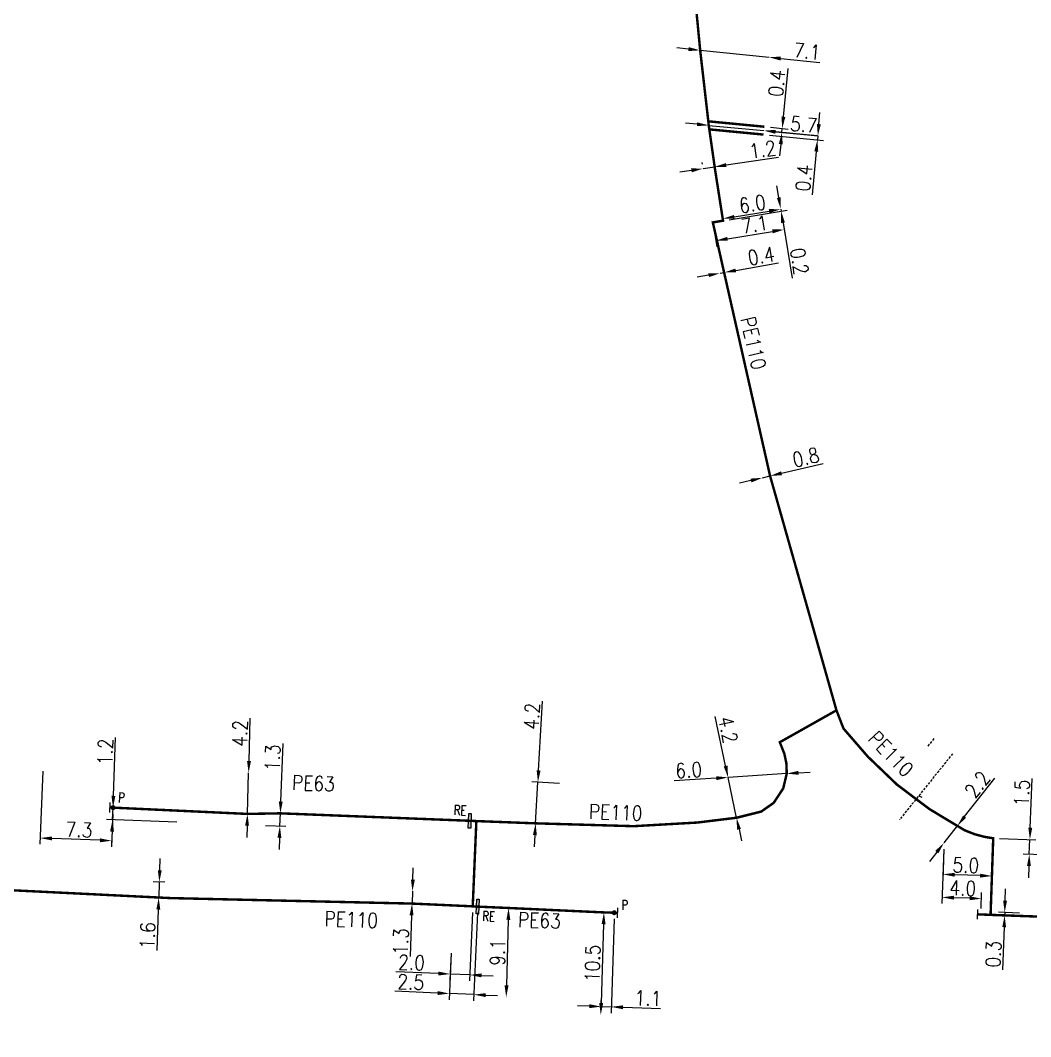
# Model space of a CAD drawing. Header units: millimetres. Extents: x 150994 to 151987, y 125997 to 127005.
# Drawn here: x 151294.7 to 151397.7, y 126264.3 to 126367.9 of the extents above; entities that cross this region are included whole.
import ezdxf
from ezdxf.enums import TextEntityAlignment as Align

# ---------------------------------------------------------------- set-up
doc = ezdxf.new("R2010")
doc.units = ezdxf.units.MM
doc.header["$PDMODE"] = 34
for name, pattern in [('DASHED', [0.75, 0.5, -0.25]), ('L_100_PE', [14, 10, -1.5, 1, -1.5]), ('L_RAC_PE', [3.5, 2, -1.5])]:
    doc.linetypes.add(name, pattern=pattern)
doc.layers.get('0').update_dxf_attribs({"linetype": 'CONTINUOUS'})
doc.layers.get('Defpoints').update_dxf_attribs({"linetype": 'CONTINUOUS'})
for name, color, linetype in [('L_140', 3, 'CONTINUOUS'), ('L_300', 7, 'CONTINUOUS'), ('L_340', 7, 'CONTINUOUS')]:
    doc.layers.add(name, color=color, linetype=linetype)
doc.layers.add('L_170', color=7, linetype='CONTINUOUS', plot=False)
doc.styles.add('G_ROMANS', font='ROMANS.SHX', dxfattribs={"width": 0.75})
doc.styles.get("Standard").update_dxf_attribs({"font": 'romans.shx', "width": 0.85})
doc.dimstyles.get("Standard").update_dxf_attribs({"dimtxt": 1.5, "dimasz": 1.2, "dimexe": 0.625, "dimexo": 0.625, "dimgap": 0.25, "dimtad": 1, "dimdec": 1, "dimzin": 0, "dimdsep": 46, "dimtxsty": 'Standard', "dimcen": -0.5, "dimadec": 0, "dimazin": 0, "dimtfac": 1, "dimtdec": 1, "dimtmove": 0, "dimatfit": 3, "dimfxl": 0, "dimtolj": 1, "dimtzin": 0, "dimarcsym": 0})

# ---------------------------------------------------------------- blocks, each defined once
blk = doc.blocks.new('*D206')
at = {"layer": 'Defpoints', "color": 0, "linetype": 'Continuous', "transparency": 16777216}
for p in [(151364, 126364.89), (151371.02, 126364.18), (151371.02, 126364.18)]:
    blk.add_point(p, dxfattribs=at)
at = {"layer": 'L_140', "color": 0, "linetype": 'Continuous', "lineweight": -2, "transparency": 16777216}
for p, q in [((151362.81, 126365.01), (151361.62, 126365.13)), ((151364, 126364.89), (151371.02, 126364.18)), ((151372.21, 126364.05), (151376.2, 126363.65))]:
    blk.add_line(p, q, dxfattribs=at)
at = {"layer": 'L_140', "color": 0, "linetype": 'Continuous', "transparency": 16777216}
for points in [[(151362.83, 126365.21), (151362.79, 126364.81), (151364, 126364.89)], [(151372.23, 126364.25), (151372.19, 126363.85), (151371.02, 126364.18)]]:
    blk.add_solid(points, dxfattribs=at)
at = {"layer": 'L_140', "color": 0, "linetype": 'Continuous', "transparency": 16777216, "insert": (151374.9, 126364.79), "char_height": 1.5, "attachment_point": 5, "rotation": 354.2002}
blk.add_mtext('\\A1;7.1', dxfattribs=at)
blk = doc.blocks.new('*D207')
at = {"layer": 'Defpoints', "color": 0, "linetype": 'Continuous', "transparency": 16777216}
for p in [(151364.87, 126357.24), (151370.5, 126356.7), (151370.5, 126356.7)]:
    blk.add_point(p, dxfattribs=at)
at = {"layer": 'L_140', "color": 0, "linetype": 'Continuous', "lineweight": -2, "transparency": 16777216}
for p, q in [((151363.68, 126357.35), (151362.49, 126357.47)), ((151364.87, 126357.24), (151370.5, 126356.7)), ((151371.69, 126356.58), (151376.04, 126356.17))]:
    blk.add_line(p, q, dxfattribs=at)
at = {"layer": 'L_140', "color": 0, "linetype": 'Continuous', "transparency": 16777216}
for points in [[(151363.7, 126357.55), (151363.66, 126357.16), (151364.87, 126357.24)], [(151371.71, 126356.78), (151371.67, 126356.38), (151370.5, 126356.7)]]:
    blk.add_solid(points, dxfattribs=at)
at = {"layer": 'L_140', "color": 0, "linetype": 'Continuous', "transparency": 16777216, "insert": (151374.56, 126357.31), "char_height": 1.5, "attachment_point": 5, "rotation": 354.5088}
blk.add_mtext('\\A1;5.7', dxfattribs=at)
blk = doc.blocks.new('*D208')
at = {"layer": 'Defpoints', "color": 0, "linetype": 'Continuous', "transparency": 16777216}
for p in [(151370.54, 126357.1), (151372.33, 126356.52), (151376.52, 126356.12)]:
    blk.add_point(p, dxfattribs=at)
at = {"layer": 'L_170', "color": 0, "linetype": 'Continuous', "lineweight": -2, "transparency": 16777216}
for p, q in [((151372.49, 126358.11), (151372.96, 126363.04)), ((151371.16, 126357.04), (151372.99, 126356.86)), ((151372.33, 126356.52), (151372.37, 126356.92)), ((151375.9, 126356.18), (151371.71, 126356.58)), ((151372.22, 126355.33), (151372.1, 126354.13))]:
    blk.add_line(p, q, dxfattribs=at)
at = {"layer": 'L_170', "color": 0, "linetype": 'Continuous', "transparency": 16777216}
for points in [[(151372.29, 126358.13), (151372.69, 126358.1), (151372.37, 126356.92)], [(151372.02, 126355.35), (151372.42, 126355.31), (151372.33, 126356.52)]]:
    blk.add_solid(points, dxfattribs=at)
at = {"layer": 'L_170', "color": 0, "linetype": 'Continuous', "transparency": 16777216, "insert": (151371.81, 126361.53), "char_height": 1.5, "attachment_point": 5, "rotation": 84.5088}
blk.add_mtext('\\A1;0.4', dxfattribs=at)
blk = doc.blocks.new('*D209')
at = {"layer": 'Defpoints', "color": 0, "linetype": 'Continuous', "transparency": 16777216}
for p in [(151370.46, 126356.3), (151376, 126356.17), (151376.52, 126356.12)]:
    blk.add_point(p, dxfattribs=at)
at = {"layer": 'L_170', "color": 0, "linetype": 'Continuous', "lineweight": -2, "transparency": 16777216}
for p, q in [((151376.11, 126357.36), (151376.22, 126358.56)), ((151371.08, 126356.24), (151376.58, 126355.71)), ((151375.9, 126356.18), (151375.37, 126356.23)), ((151376, 126356.17), (151375.96, 126355.77)), ((151375.84, 126354.58), (151375.42, 126350.17))]:
    blk.add_line(p, q, dxfattribs=at)
at = {"layer": 'L_170', "color": 0, "linetype": 'Continuous', "transparency": 16777216}
for points in [[(151375.91, 126357.38), (151376.31, 126357.35), (151376, 126356.17)], [(151375.64, 126354.6), (151376.04, 126354.56), (151375.96, 126355.77)]]:
    blk.add_solid(points, dxfattribs=at)
at = {"layer": 'L_170', "color": 0, "linetype": 'Continuous', "transparency": 16777216, "insert": (151374.58, 126351.87), "char_height": 1.5, "attachment_point": 5, "rotation": 84.5088}
blk.add_mtext('\\A1;0.4', dxfattribs=at)
blk = doc.blocks.new('*D210')
at = {"layer": 'Defpoints', "color": 0, "linetype": 'Continuous', "transparency": 16777216}
for p in [(151364.29, 126352.83), (151364.32, 126352.66), (151365.5, 126352.84)]:
    blk.add_point(p, dxfattribs=at)
at = {"layer": 'L_140', "color": 0, "linetype": 'Continuous', "lineweight": -2, "transparency": 16777216}
for p, q in [((151365.41, 126353.46), (151365.38, 126353.63)), ((151366.66, 126353.2), (151372, 126354.01)), ((151363.11, 126352.65), (151361.92, 126352.47)), ((151364.22, 126353.28), (151364.2, 126353.45)), ((151364.29, 126352.83), (151365.48, 126353.01))]:
    blk.add_line(p, q, dxfattribs=at)
at = {"layer": 'L_140', "color": 0, "linetype": 'Continuous', "transparency": 16777216}
for points in [[(151363.07, 126352.85), (151363.14, 126352.45), (151364.29, 126352.83)], [(151366.63, 126353.39), (151366.69, 126353), (151365.48, 126353.01)]]:
    blk.add_solid(points, dxfattribs=at)
at = {"layer": 'L_140', "color": 0, "linetype": 'Continuous', "transparency": 16777216, "insert": (151370.37, 126354.77), "char_height": 1.5, "attachment_point": 5, "rotation": 8.6988}
blk.add_mtext('\\A1;1.2', dxfattribs=at)
blk = doc.blocks.new('*D211')
at = {"layer": 'Defpoints', "color": 0, "linetype": 'Continuous', "transparency": 16777216}
for p in [(151372.22, 126348.69), (151372.22, 126348.69), (151366.3, 126347.72)]:
    blk.add_point(p, dxfattribs=at)
at = {"layer": 'L_140', "color": 0, "linetype": 'Continuous', "lineweight": -2, "transparency": 16777216}
blk.add_line((151367.48, 126347.91), (151371.03, 126348.5), dxfattribs=at)
at = {"layer": 'L_140', "color": 0, "linetype": 'Continuous', "transparency": 16777216}
for points in [[(151371, 126348.7), (151371.07, 126348.3), (151372.22, 126348.69)], [(151367.45, 126348.11), (151367.51, 126347.72), (151366.3, 126347.72)]]:
    blk.add_solid(points, dxfattribs=at)
at = {"layer": 'L_140', "color": 0, "linetype": 'Continuous', "transparency": 16777216, "insert": (151369.32, 126349.23), "char_height": 1.5, "attachment_point": 5, "rotation": 9.3368}
blk.add_mtext('\\A1;6.0', dxfattribs=at)
blk = doc.blocks.new('*D212')
at = {"layer": 'Defpoints', "color": 0, "linetype": 'Continuous', "transparency": 16777216}
for p in [(151372.22, 126348.69), (151365.29, 126347.35), (151372.56, 126346.62)]:
    blk.add_point(p, dxfattribs=at)
at = {"layer": 'L_140', "color": 0, "linetype": 'Continuous', "lineweight": -2, "transparency": 16777216}
for p, q in [((151372.32, 126348.08), (151372.66, 126346.01)), ((151365.4, 126346.74), (151365.7, 126344.86)), ((151366.79, 126345.67), (151371.37, 126346.43))]:
    blk.add_line(p, q, dxfattribs=at)
at = {"layer": 'L_140', "color": 0, "linetype": 'Continuous', "transparency": 16777216}
for points in [[(151371.34, 126346.63), (151371.41, 126346.23), (151372.56, 126346.62)], [(151366.75, 126345.87), (151366.82, 126345.48), (151365.6, 126345.48)]]:
    blk.add_solid(points, dxfattribs=at)
at = {"layer": 'L_140', "color": 0, "linetype": 'Continuous', "transparency": 16777216, "insert": (151369.54, 126347.14), "char_height": 1.5, "attachment_point": 5, "rotation": 9.3368}
blk.add_mtext('\\A1;7.1', dxfattribs=at)
blk = doc.blocks.new('*D213')
at = {"layer": 'Defpoints', "color": 0, "linetype": 'Continuous', "transparency": 16777216}
for p in [(151372.22, 126348.69), (151372.22, 126348.69), (151366.33, 126347.52)]:
    blk.add_point(p, dxfattribs=at)
at = {"layer": 'L_140', "color": 0, "linetype": 'Continuous', "lineweight": -2, "transparency": 16777216}
for p, q in [((151372.02, 126349.88), (151371.83, 126351.06)), ((151366.95, 126347.62), (151372.87, 126348.6)), ((151372.22, 126348.69), (151372.25, 126348.5)), ((151372.45, 126347.31), (151373.38, 126341.66))]:
    blk.add_line(p, q, dxfattribs=at)
at = {"layer": 'L_140', "color": 0, "linetype": 'Continuous', "transparency": 16777216}
for points in [[(151372.22, 126349.91), (151371.83, 126349.84), (151372.22, 126348.69)], [(151372.64, 126347.34), (151372.25, 126347.28), (151372.25, 126348.5)]]:
    blk.add_solid(points, dxfattribs=at)
at = {"layer": 'L_140', "color": 0, "linetype": 'Continuous', "transparency": 16777216, "insert": (151374.11, 126343.38), "char_height": 1.5, "attachment_point": 5, "rotation": 279.3368}
blk.add_mtext('\\A1;0.2', dxfattribs=at)
blk = doc.blocks.new('*D214')
at = {"layer": 'Defpoints', "color": 0, "linetype": 'Continuous', "transparency": 16777216}
for p in [(151366.05, 126342.17), (151366.05, 126342.17), (151366.44, 126342.24)]:
    blk.add_point(p, dxfattribs=at)
at = {"layer": 'L_140', "color": 0, "linetype": 'Continuous', "lineweight": -2, "transparency": 16777216}
for p, q in [((151367.62, 126342.45), (151371.99, 126343.21)), ((151366.05, 126342.17), (151366.44, 126342.24)), ((151364.86, 126341.96), (151363.68, 126341.76))]:
    blk.add_line(p, q, dxfattribs=at)
at = {"layer": 'L_140', "color": 0, "linetype": 'Continuous', "transparency": 16777216}
for points in [[(151364.83, 126342.16), (151364.9, 126341.77), (151366.05, 126342.17)], [(151367.59, 126342.64), (151367.66, 126342.25), (151366.44, 126342.24)]]:
    blk.add_solid(points, dxfattribs=at)
at = {"layer": 'L_140', "color": 0, "linetype": 'Continuous', "transparency": 16777216, "insert": (151370.22, 126343.92), "char_height": 1.5, "attachment_point": 5, "rotation": 9.9413}
blk.add_mtext('\\A1;0.4', dxfattribs=at)
blk = doc.blocks.new('*D215')
at = {"layer": 'Defpoints', "color": 0, "linetype": 'Continuous', "transparency": 16777216}
for p in [(151371.13, 126321.5), (151370.35, 126321.31), (151370.35, 126321.31)]:
    blk.add_point(p, dxfattribs=at)
at = {"layer": 'L_140', "color": 0, "linetype": 'Continuous', "lineweight": -2, "transparency": 16777216}
for p, q in [((151372.3, 126321.77), (151376.55, 126322.78)), ((151370.35, 126321.31), (151371.13, 126321.5)), ((151369.18, 126321.04), (151368.02, 126320.76))]:
    blk.add_line(p, q, dxfattribs=at)
at = {"layer": 'L_140', "color": 0, "linetype": 'Continuous', "transparency": 16777216}
for points in [[(151372.25, 126321.97), (151372.34, 126321.58), (151371.13, 126321.5)], [(151369.14, 126321.23), (151369.23, 126320.84), (151370.35, 126321.31)]]:
    blk.add_solid(points, dxfattribs=at)
at = {"layer": 'L_140', "color": 0, "linetype": 'Continuous', "transparency": 16777216, "insert": (151374.78, 126323.39), "char_height": 1.5, "attachment_point": 5, "rotation": 13.3307}
blk.add_mtext('\\A1;0.8', dxfattribs=at)
blk = doc.blocks.new('*D216')
at = {"layer": 'Defpoints', "color": 0, "linetype": 'Continuous', "transparency": 16777216}
for p in [(151366.84, 126290.77), (151366.84, 126290.77), (151372.83, 126291.16)]:
    blk.add_point(p, dxfattribs=at)
at = {"layer": 'L_140', "color": 0, "linetype": 'Continuous', "lineweight": -2, "transparency": 16777216}
for p, q in [((151365.64, 126290.69), (151361.34, 126290.41)), ((151372.83, 126291.16), (151366.84, 126290.77)), ((151374.03, 126291.24), (151375.22, 126291.32))]:
    blk.add_line(p, q, dxfattribs=at)
at = {"layer": 'L_140', "color": 0, "linetype": 'Continuous', "transparency": 16777216}
for points in [[(151374.01, 126291.44), (151374.04, 126291.04), (151372.83, 126291.16)], [(151365.63, 126290.89), (151365.66, 126290.49), (151366.84, 126290.77)]]:
    blk.add_solid(points, dxfattribs=at)
at = {"layer": 'L_140', "color": 0, "linetype": 'Continuous', "transparency": 16777216, "insert": (151362.83, 126291.51), "char_height": 1.5, "attachment_point": 5, "rotation": 3.7336}
blk.add_mtext('\\A1;6.0', dxfattribs=at)
blk = doc.blocks.new('*D217')
at = {"layer": 'Defpoints', "color": 0, "linetype": 'Continuous', "transparency": 16777216}
for p in [(151366.84, 126290.77), (151366.84, 126290.77), (151367.71, 126286.66)]:
    blk.add_point(p, dxfattribs=at)
at = {"layer": 'L_140', "color": 0, "linetype": 'Continuous', "lineweight": -2, "transparency": 16777216}
for p, q in [((151366.59, 126291.94), (151365.53, 126296.97)), ((151366.23, 126290.64), (151366.23, 126290.64)), ((151367.71, 126286.66), (151366.84, 126290.77)), ((151367.1, 126286.53), (151367.1, 126286.53)), ((151367.96, 126285.48), (151368.2, 126284.31))]:
    blk.add_line(p, q, dxfattribs=at)
at = {"layer": 'L_140', "color": 0, "linetype": 'Continuous', "transparency": 16777216}
for points in [[(151366.79, 126291.98), (151366.4, 126291.9), (151366.84, 126290.77)], [(151368.15, 126285.53), (151367.76, 126285.44), (151367.71, 126286.66)]]:
    blk.add_solid(points, dxfattribs=at)
at = {"layer": 'L_140', "color": 0, "linetype": 'Continuous', "transparency": 16777216, "insert": (151366.84, 126295.63), "char_height": 1.5, "attachment_point": 5, "rotation": 281.9152}
blk.add_mtext('\\A1;4.2', dxfattribs=at)
blk = doc.blocks.new('*D218')
at = {"layer": 'Defpoints', "color": 0, "linetype": 'Continuous', "transparency": 16777216}
for p in [(151347.45, 126290.28), (151350.28, 126290.12), (151347.21, 126286.09)]:
    blk.add_point(p, dxfattribs=at)
at = {"layer": 'L_140', "color": 0, "linetype": 'Continuous', "lineweight": -2, "transparency": 16777216}
for p, q in [((151347.52, 126291.48), (151347.93, 126298.54)), ((151349.66, 126290.16), (151346.83, 126290.32)), ((151347.21, 126286.09), (151347.45, 126290.28)), ((151347.14, 126284.89), (151347.07, 126283.69))]:
    blk.add_line(p, q, dxfattribs=at)
at = {"layer": 'L_140', "color": 0, "linetype": 'Continuous', "transparency": 16777216}
for points in [[(151347.32, 126291.49), (151347.72, 126291.47), (151347.45, 126290.28)], [(151346.94, 126284.9), (151347.34, 126284.88), (151347.21, 126286.09)]]:
    blk.add_solid(points, dxfattribs=at)
at = {"layer": 'L_140', "color": 0, "linetype": 'Continuous', "transparency": 16777216, "insert": (151346.84, 126297.01), "char_height": 1.5, "attachment_point": 5, "rotation": 86.6872}
blk.add_mtext('\\A1;4.2', dxfattribs=at)
blk = doc.blocks.new('*D219')
at = {"layer": 'Defpoints', "color": 0, "linetype": 'Continuous', "transparency": 16777216}
for p in [(151340.8, 126277.63), (151338.62, 126273.48), (151338.5, 126270.73)]:
    blk.add_point(p, dxfattribs=at)
at = {"layer": 'L_140', "color": 0, "linetype": 'Continuous', "lineweight": -2, "transparency": 16777216}
for p, q in [((151340.77, 126277), (151340.48, 126270.02)), ((151338.6, 126272.86), (151338.48, 126270.1)), ((151337.31, 126270.78), (151332.94, 126270.96)), ((151340.5, 126270.64), (151338.5, 126270.73)), ((151341.7, 126270.59), (151342.9, 126270.54))]:
    blk.add_line(p, q, dxfattribs=at)
at = {"layer": 'L_140', "color": 0, "linetype": 'Continuous', "transparency": 16777216}
for points in [[(151337.31, 126270.98), (151337.3, 126270.58), (151338.5, 126270.73)], [(151341.71, 126270.79), (151341.69, 126270.39), (151340.5, 126270.64)]]:
    blk.add_solid(points, dxfattribs=at)
at = {"layer": 'L_140', "color": 0, "linetype": 'Continuous', "transparency": 16777216, "insert": (151334.56, 126271.9), "char_height": 1.5, "attachment_point": 5, "rotation": 357.5506}
blk.add_mtext('\\A1;2.0', dxfattribs=at)
blk = doc.blocks.new('*D220')
at = {"layer": 'Defpoints', "color": 0, "linetype": 'Continuous', "transparency": 16777216}
for p in [(151344.46, 126277.46), (151344.21, 126268.36), (151344.21, 126268.36)]:
    blk.add_point(p, dxfattribs=at)
at = {"layer": 'L_140', "color": 0, "linetype": 'Continuous', "lineweight": -2, "transparency": 16777216}
blk.add_line((151344.43, 126276.26), (151344.25, 126269.56), dxfattribs=at)
at = {"layer": 'L_140', "color": 0, "linetype": 'Continuous', "transparency": 16777216}
for points in [[(151344.23, 126276.26), (151344.63, 126276.25), (151344.46, 126277.46)], [(151344.05, 126269.57), (151344.45, 126269.56), (151344.21, 126268.36)]]:
    blk.add_solid(points, dxfattribs=at)
at = {"layer": 'L_140', "color": 0, "linetype": 'Continuous', "transparency": 16777216, "insert": (151343.34, 126272.94), "char_height": 1.5, "attachment_point": 5, "rotation": 88.4603}
blk.add_mtext('\\A1;9.1', dxfattribs=at)
blk = doc.blocks.new('*D221')
at = {"layer": 'Defpoints', "color": 0, "linetype": 'Continuous', "transparency": 16777216}
for p in [(151341.3, 126277.6), (151338.62, 126273.48), (151338.42, 126268.74)]:
    blk.add_point(p, dxfattribs=at)
at = {"layer": 'L_340', "color": 0, "linetype": 'Continuous', "lineweight": -2, "transparency": 16777216}
for p, q in [((151341.27, 126276.98), (151340.89, 126268.01)), ((151338.6, 126272.86), (151338.39, 126268.11)), ((151337.22, 126268.79), (151332.85, 126268.98)), ((151340.92, 126268.63), (151338.42, 126268.74)), ((151342.12, 126268.58), (151343.31, 126268.53))]:
    blk.add_line(p, q, dxfattribs=at)
at = {"layer": 'L_340', "color": 0, "linetype": 'Continuous', "transparency": 16777216}
for points in [[(151337.23, 126268.99), (151337.21, 126268.59), (151338.42, 126268.74)], [(151342.12, 126268.78), (151342.11, 126268.38), (151340.92, 126268.63)]]:
    blk.add_solid(points, dxfattribs=at)
at = {"layer": 'L_340', "color": 0, "linetype": 'Continuous', "transparency": 16777216, "insert": (151334.48, 126269.91), "char_height": 1.5, "attachment_point": 5, "rotation": 357.5506}
blk.add_mtext('\\A1;2.5', dxfattribs=at)
blk = doc.blocks.new('*D222')
at = {"layer": 'Defpoints', "color": 0, "linetype": 'Continuous', "transparency": 16777216}
for p in [(151355.23, 126276.98), (151353.86, 126266.56), (151353.89, 126267.41)]:
    blk.add_point(p, dxfattribs=at)
at = {"layer": 'L_340', "color": 0, "linetype": 'Continuous', "lineweight": -2, "transparency": 16777216}
for p, q in [((151355.21, 126276.35), (151354.92, 126266.75)), ((151353.88, 126267.19), (151353.9, 126268.03)), ((151352.69, 126267.45), (151351.49, 126267.48)), ((151353.89, 126267.41), (151354.93, 126267.38)), ((151356.13, 126267.34), (151359.96, 126267.22))]:
    blk.add_line(p, q, dxfattribs=at)
at = {"layer": 'L_340', "color": 0, "linetype": 'Continuous', "transparency": 16777216}
for points in [[(151352.69, 126267.65), (151352.68, 126267.25), (151353.89, 126267.41)], [(151356.14, 126267.54), (151356.13, 126267.14), (151354.93, 126267.38)]]:
    blk.add_solid(points, dxfattribs=at)
at = {"layer": 'L_340', "color": 0, "linetype": 'Continuous', "transparency": 16777216, "insert": (151358.68, 126268.26), "char_height": 1.5, "attachment_point": 5, "rotation": 358.2256}
blk.add_mtext('\\A1;1.1', dxfattribs=at)
blk = doc.blocks.new('*D223')
at = {"layer": 'Defpoints', "color": 0, "linetype": 'Continuous', "transparency": 16777216}
for p in [(151354.18, 126277.01), (151353.86, 126266.56), (151353.86, 126266.56)]:
    blk.add_point(p, dxfattribs=at)
at = {"layer": 'L_140', "color": 0, "linetype": 'Continuous', "lineweight": -2, "transparency": 16777216}
blk.add_line((151354.15, 126275.81), (151353.9, 126267.76), dxfattribs=at)
at = {"layer": 'L_140', "color": 0, "linetype": 'Continuous', "transparency": 16777216}
for points in [[(151353.95, 126275.82), (151354.35, 126275.8), (151354.18, 126277.01)], [(151353.7, 126267.77), (151354.1, 126267.76), (151353.86, 126266.56)]]:
    blk.add_solid(points, dxfattribs=at)
at = {"layer": 'L_140', "color": 0, "linetype": 'Continuous', "transparency": 16777216, "insert": (151353.02, 126271.82), "char_height": 1.5, "attachment_point": 5, "rotation": 88.2256}
blk.add_mtext('\\A1;10.5', dxfattribs=at)
blk = doc.blocks.new('*D224')
at = {"layer": 'Defpoints', "color": 0, "linetype": 'Continuous', "transparency": 16777216}
for p in [(151334.65, 126279.16), (151334.65, 126279.16), (151334.61, 126277.91)]:
    blk.add_point(p, dxfattribs=at)
at = {"layer": 'L_140', "color": 0, "linetype": 'Continuous', "lineweight": -2, "transparency": 16777216}
for p, q in [((151334.7, 126280.36), (151334.74, 126281.55)), ((151334.65, 126279.16), (151334.61, 126277.91)), ((151334.56, 126276.71), (151334.41, 126272.52))]:
    blk.add_line(p, q, dxfattribs=at)
at = {"layer": 'L_140', "color": 0, "linetype": 'Continuous', "transparency": 16777216}
for points in [[(151334.5, 126280.36), (151334.9, 126280.35), (151334.65, 126279.16)], [(151334.36, 126276.72), (151334.76, 126276.7), (151334.61, 126277.91)]]:
    blk.add_solid(points, dxfattribs=at)
at = {"layer": 'L_140', "color": 0, "linetype": 'Continuous', "transparency": 16777216, "insert": (151333.46, 126274.05), "char_height": 1.5, "attachment_point": 5, "rotation": 87.8876}
blk.add_mtext('\\A1;1.3', dxfattribs=at)
blk = doc.blocks.new('*D225')
at = {"layer": 'Defpoints', "color": 0, "linetype": 'Continuous', "transparency": 16777216}
for p in [(151393.89, 126284.57), (151397.57, 126282.94), (151402.23, 126282.76)]:
    blk.add_point(p, dxfattribs=at)
at = {"layer": 'L_140', "color": 0, "linetype": 'Continuous', "lineweight": -2, "transparency": 16777216}
for p, q in [((151397.67, 126285.63), (151397.86, 126290.65)), ((151394.52, 126284.55), (151398.25, 126284.41)), ((151397.57, 126282.94), (151397.63, 126284.44)), ((151401.6, 126282.79), (151396.95, 126282.96)), ((151397.53, 126281.74), (151397.48, 126280.54))]:
    blk.add_line(p, q, dxfattribs=at)
at = {"layer": 'L_140', "color": 0, "linetype": 'Continuous', "transparency": 16777216}
for points in [[(151397.47, 126285.64), (151397.87, 126285.63), (151397.63, 126284.44)], [(151397.33, 126281.74), (151397.73, 126281.73), (151397.57, 126282.94)]]:
    blk.add_solid(points, dxfattribs=at)
at = {"layer": 'L_140', "color": 0, "linetype": 'Continuous', "transparency": 16777216, "insert": (151396.81, 126289.19), "char_height": 1.5, "attachment_point": 5, "rotation": 87.8646}
blk.add_mtext('\\A1;1.5', dxfattribs=at)
blk = doc.blocks.new('*D229')
at = {"layer": 'Defpoints', "color": 0, "linetype": 'Continuous', "transparency": 16777216}
for p in [(151390.23, 126285.83), (151388.87, 126284.1), (151388.87, 126284.1)]:
    blk.add_point(p, dxfattribs=at)
at = {"layer": 'L_140', "color": 0, "linetype": 'Continuous', "lineweight": -2, "transparency": 16777216}
for p, q in [((151390.97, 126286.77), (151394.05, 126290.68)), ((151388.87, 126284.1), (151390.23, 126285.83)), ((151390.72, 126285.44), (151390.72, 126285.44)), ((151388.13, 126283.15), (151387.39, 126282.21)), ((151389.36, 126283.71), (151389.36, 126283.71))]:
    blk.add_line(p, q, dxfattribs=at)
at = {"layer": 'L_140', "color": 0, "linetype": 'Continuous', "transparency": 16777216}
for points in [[(151390.82, 126286.89), (151391.13, 126286.65), (151390.23, 126285.83)], [(151387.97, 126283.28), (151388.29, 126283.03), (151388.87, 126284.1)]]:
    blk.add_solid(points, dxfattribs=at)
at = {"layer": 'L_140', "color": 0, "linetype": 'Continuous', "transparency": 16777216, "insert": (151392.28, 126290.05), "char_height": 1.5, "attachment_point": 5, "rotation": 51.8151}
blk.add_mtext('\\A1;2.2', dxfattribs=at)
blk = doc.blocks.new('*D230')
at = {"layer": 'Defpoints', "color": 0, "linetype": 'Continuous', "transparency": 16777216}
for p in [(151388.87, 126284.1), (151393.89, 126284.57), (151388.76, 126280.89)]:
    blk.add_point(p, dxfattribs=at)
at = {"layer": 'L_140', "color": 0, "linetype": 'Continuous', "lineweight": -2, "transparency": 16777216}
for p, q in [((151388.85, 126283.47), (151388.74, 126280.26)), ((151393.87, 126283.95), (151393.74, 126280.09)), ((151392.56, 126280.76), (151389.96, 126280.85))]:
    blk.add_line(p, q, dxfattribs=at)
at = {"layer": 'L_140', "color": 0, "linetype": 'Continuous', "transparency": 16777216}
for points in [[(151389.97, 126281.05), (151389.95, 126280.65), (151388.76, 126280.89)], [(151392.57, 126280.96), (151392.55, 126280.56), (151393.76, 126280.72)]]:
    blk.add_solid(points, dxfattribs=at)
at = {"layer": 'L_140', "color": 0, "linetype": 'Continuous', "transparency": 16777216, "insert": (151391.1, 126281.81), "char_height": 1.5, "attachment_point": 5, "rotation": 358.0487}
blk.add_mtext('\\A1;5.0', dxfattribs=at)
blk = doc.blocks.new('*D231')
at = {"layer": 'Defpoints', "color": 0, "linetype": 'Continuous', "transparency": 16777216}
for p in [(151388.87, 126284.1), (151388.68, 126278.55), (151392.63, 126276.8)]:
    blk.add_point(p, dxfattribs=at)
at = {"layer": 'L_340', "color": 0, "linetype": 'Continuous', "lineweight": -2, "transparency": 16777216}
for p, q in [((151388.85, 126283.47), (151388.66, 126277.92)), ((151392.65, 126277.42), (151392.7, 126279.04)), ((151391.48, 126278.45), (151389.88, 126278.51))]:
    blk.add_line(p, q, dxfattribs=at)
at = {"layer": 'L_340', "color": 0, "linetype": 'Continuous', "transparency": 16777216}
for points in [[(151389.89, 126278.71), (151389.87, 126278.31), (151388.68, 126278.55)], [(151391.49, 126278.65), (151391.47, 126278.25), (151392.68, 126278.41)]]:
    blk.add_solid(points, dxfattribs=at)
at = {"layer": 'L_340', "color": 0, "linetype": 'Continuous', "transparency": 16777216, "insert": (151390.79, 126279.48), "char_height": 1.5, "attachment_point": 5, "rotation": 358.0487}
blk.add_mtext('\\A1;4.0', dxfattribs=at)
blk = doc.blocks.new('*D232')
at = {"layer": 'Defpoints', "color": 0, "linetype": 'Continuous', "transparency": 16777216}
for p in [(151395.06, 126277.01), (151397.2, 126276.93), (151397.19, 126276.63)]:
    blk.add_point(p, dxfattribs=at)
at = {"layer": 'L_140', "color": 0, "linetype": 'Continuous', "lineweight": -2, "transparency": 16777216}
for p, q in [((151395.1, 126278.2), (151395.14, 126279.4)), ((151396.58, 126276.95), (151394.43, 126277.03)), ((151395.06, 126277.01), (151395.05, 126276.71)), ((151396.57, 126276.65), (151394.42, 126276.73)), ((151395, 126275.51), (151394.85, 126271.14))]:
    blk.add_line(p, q, dxfattribs=at)
at = {"layer": 'L_140', "color": 0, "linetype": 'Continuous', "transparency": 16777216}
for points in [[(151394.9, 126278.21), (151395.3, 126278.2), (151395.06, 126277.01)], [(151394.81, 126275.51), (151395.2, 126275.5), (151395.05, 126276.71)]]:
    blk.add_solid(points, dxfattribs=at)
at = {"layer": 'L_140', "color": 0, "linetype": 'Continuous', "transparency": 16777216, "insert": (151393.91, 126272.76), "char_height": 1.5, "attachment_point": 5, "rotation": 87.9669}
blk.add_mtext('\\A1;0.3', dxfattribs=at)
blk = doc.blocks.new('L_340_07')
at = {"color": 0, "linetype": 'Continuous', "const_width": 0.25, "flags": 128}
blk.add_lwpolyline([(0, 0), (0.35, 0)], dxfattribs=at)
at = {"color": 0, "linetype": 'Continuous', "flags": 128}
blk.add_lwpolyline([(0.35, -0.5), (0.35, 0.5)], dxfattribs=at)
at = {"color": 0, "linetype": 'Continuous', "width": 0.75, "flags": 3}
for tag, p in [('DEF_LEG', (0.72, -3.47)), ('DEF_COUP', (0.72, -5.97)), ('DEF_TYPE', (0.72, -8.47))]:
    blk.add_attdef(tag, text='', height=1.2, dxfattribs=at).set_placement(p, align=Align.MIDDLE)
blk = doc.blocks.new('L_340_20')
at = {"linetype": 'Continuous'}
blk.add_hatch(color=0, dxfattribs=at).paths.add_polyline_path([(0.12, 0.75), (-0.12, 0.75), (-0.12, -0.75), (0.12, -0.75)])
at = {"color": 0, "linetype": 'Continuous'}
blk.add_lwpolyline([(-0.12, 0.75), (0.12, 0.75), (0.12, -0.75), (-0.12, -0.75)], close=True, dxfattribs=at)
at = {"color": 0, "linetype": 'Continuous', "width": 0.75}
for tag, height, flags, p in [('RE', 1, 8, (0, 1.87)), ('DEF_LEG', 1.2, 3, (0, -5)), ('DEF_COUP', 1.2, 3, (0, -7.5)), ('DEF_TYPE', 1.2, 3, (0, -10))]:
    blk.add_attdef(tag, text='', height=height, dxfattribs=dict(at, flags=flags)).set_placement(p, align=Align.MIDDLE)
blk = doc.blocks.new('L_300_12')
at = {"color": 0, "linetype": 'Continuous', "const_width": 0.248, "flags": 128}
blk.add_lwpolyline([(-0.13, 0, 1), (0.13, 0, 1)], format="xyb", close=True, dxfattribs=at)
at = {"linetype": 'Continuous', "style": 'G_ROMANS', "width": 0.75}
blk.add_attdef('P', text='', height=1, dxfattribs=at).set_placement((0, 1.33), align=Align.MIDDLE_CENTER)
at = {"color": 0, "linetype": 'Continuous', "width": 0.75, "flags": 3}
for tag, p in [('DEF_LEG', (0, -5)), ('DEF_COUP', (0, -7.5)), ('DEF_TYPE', (0, -10))]:
    blk.add_attdef(tag, text='', height=1.2, dxfattribs=at).set_placement(p, align=Align.MIDDLE)
blk = doc.blocks.new('*D374')
at = {"layer": 'Defpoints', "color": 0, "linetype": 'Continuous', "transparency": 16777216}
for p in [(151296.96, 126292.05), (151304.11, 126287.69), (151296.68, 126284.59)]:
    blk.add_point(p, dxfattribs=at)
at = {"layer": 'L_340', "color": 0, "linetype": 'Continuous', "lineweight": -2, "transparency": 16777216}
for p, q in [((151296.94, 126291.42), (151296.66, 126283.97)), ((151304.08, 126287.07), (151303.96, 126283.69)), ((151302.78, 126284.36), (151297.88, 126284.55))]:
    blk.add_line(p, q, dxfattribs=at)
at = {"layer": 'L_340', "color": 0, "linetype": 'Continuous', "transparency": 16777216}
for points in [[(151297.89, 126284.75), (151297.88, 126284.35), (151296.68, 126284.59)], [(151302.79, 126284.56), (151302.77, 126284.16), (151303.98, 126284.32)]]:
    blk.add_solid(points, dxfattribs=at)
at = {"layer": 'L_340', "color": 0, "linetype": 'Continuous', "transparency": 16777216, "insert": (151300.64, 126285.44), "char_height": 1.5, "attachment_point": 5, "rotation": 357.8599}
blk.add_mtext('\\A1;7.3', dxfattribs=at)
blk = doc.blocks.new('*D375')
at = {"layer": 'Defpoints', "color": 0, "linetype": 'Continuous', "transparency": 16777216}
for p in [(151304.11, 126287.69), (151304.06, 126286.45), (151311.25, 126286.18)]:
    blk.add_point(p, dxfattribs=at)
at = {"layer": 'L_340', "color": 0, "linetype": 'Continuous', "lineweight": -2, "transparency": 16777216}
for p, q in [((151304.15, 126288.89), (151304.37, 126294.84)), ((151304.06, 126286.45), (151304.11, 126287.69)), ((151310.63, 126286.21), (151303.43, 126286.48)), ((151304.01, 126285.25), (151303.97, 126284.05))]:
    blk.add_line(p, q, dxfattribs=at)
at = {"layer": 'L_340', "color": 0, "linetype": 'Continuous', "transparency": 16777216}
for points in [[(151303.95, 126288.9), (151304.35, 126288.88), (151304.11, 126287.69)], [(151303.81, 126285.26), (151304.21, 126285.25), (151304.06, 126286.45)]]:
    blk.add_solid(points, dxfattribs=at)
at = {"layer": 'L_340', "color": 0, "linetype": 'Continuous', "transparency": 16777216, "insert": (151303.32, 126293.38), "char_height": 1.5, "attachment_point": 5, "rotation": 87.8599}
blk.add_mtext('\\A1;1.2', dxfattribs=at)
blk = doc.blocks.new('*D376')
at = {"layer": 'Defpoints', "color": 0, "linetype": 'Continuous', "transparency": 16777216}
for p in [(151317.94, 126291.24), (151317.94, 126291.24), (151317.82, 126287.05)]:
    blk.add_point(p, dxfattribs=at)
at = {"layer": 'L_140', "color": 0, "linetype": 'Continuous', "lineweight": -2, "transparency": 16777216}
for p, q in [((151317.98, 126292.44), (151318.11, 126296.81)), ((151317.82, 126287.05), (151317.94, 126291.24)), ((151317.78, 126285.85), (151317.75, 126284.65))]:
    blk.add_line(p, q, dxfattribs=at)
at = {"layer": 'L_140', "color": 0, "linetype": 'Continuous', "transparency": 16777216}
for points in [[(151317.78, 126292.45), (151318.18, 126292.44), (151317.94, 126291.24)], [(151317.58, 126285.85), (151317.98, 126285.84), (151317.82, 126287.05)]]:
    blk.add_solid(points, dxfattribs=at)
at = {"layer": 'L_140', "color": 0, "linetype": 'Continuous', "transparency": 16777216, "insert": (151317.06, 126295.26), "char_height": 1.5, "attachment_point": 5, "rotation": 88.3222}
blk.add_mtext('\\A1;4.2', dxfattribs=at)
blk = doc.blocks.new('*D377')
at = {"layer": 'Defpoints', "color": 0, "linetype": 'Continuous', "transparency": 16777216}
for p in [(151321.18, 126287.11), (151319.04, 126285.89), (151321.13, 126285.81)]:
    blk.add_point(p, dxfattribs=at)
at = {"layer": 'L_140', "color": 0, "linetype": 'Continuous', "lineweight": -2, "transparency": 16777216}
for p, q in [((151321.22, 126288.31), (151321.45, 126294.23)), ((151321.13, 126285.81), (151321.18, 126287.11)), ((151319.67, 126285.87), (151321.75, 126285.79)), ((151321.08, 126284.61), (151321.04, 126283.41))]:
    blk.add_line(p, q, dxfattribs=at)
at = {"layer": 'L_140', "color": 0, "linetype": 'Continuous', "transparency": 16777216}
for points in [[(151321.02, 126288.32), (151321.42, 126288.3), (151321.18, 126287.11)], [(151320.88, 126284.62), (151321.28, 126284.6), (151321.13, 126285.81)]]:
    blk.add_solid(points, dxfattribs=at)
at = {"layer": 'L_140', "color": 0, "linetype": 'Continuous', "transparency": 16777216, "insert": (151320.39, 126292.78), "char_height": 1.5, "attachment_point": 5, "rotation": 87.8415}
blk.add_mtext('\\A1;1.3', dxfattribs=at)
blk = doc.blocks.new('*D378')
at = {"layer": 'Defpoints', "color": 0, "linetype": 'Continuous', "transparency": 16777216}
for p in [(151308.83, 126280.11), (151310.03, 126280.06), (151309.97, 126278.47)]:
    blk.add_point(p, dxfattribs=at)
at = {"layer": 'L_140', "color": 0, "linetype": 'Continuous', "lineweight": -2, "transparency": 16777216}
for p, q in [((151308.88, 126281.31), (151308.92, 126282.51)), ((151309.41, 126280.09), (151308.21, 126280.13)), ((151308.83, 126280.11), (151308.77, 126278.51)), ((151309.35, 126278.49), (151308.15, 126278.53)), ((151308.73, 126277.31), (151308.58, 126273.12))]:
    blk.add_line(p, q, dxfattribs=at)
at = {"layer": 'L_140', "color": 0, "linetype": 'Continuous', "transparency": 16777216}
for points in [[(151308.68, 126281.31), (151309.08, 126281.3), (151308.83, 126280.11)], [(151308.53, 126277.32), (151308.93, 126277.3), (151308.77, 126278.51)]]:
    blk.add_solid(points, dxfattribs=at)
at = {"layer": 'L_140', "color": 0, "linetype": 'Continuous', "transparency": 16777216, "insert": (151307.63, 126274.65), "char_height": 1.5, "attachment_point": 5, "rotation": 87.8876}
blk.add_mtext('\\A1;1.6', dxfattribs=at)

msp = doc.modelspace()

# ---------------------------------------------------------------- linework, layer by layer
at = {"layer": 'L_140', "linetype": 'L_100_PE', "ltscale": 0.5, "const_width": 0.25, "flags": 128}
for points in [[(151393.62, 126276.76), (151393.89, 126284.57), (151393.01, 126284.71), (151392, 126284.98), (151390.98, 126285.38), (151390.23, 126285.83), (151387.39, 126287.54), (151384.07, 126290.04), (151381.09, 126292.9), (151378.62, 126295.75), (151377.9, 126297.61), (151371.13, 126321.5), (151366.44, 126342.24), (151365.29, 126347.35), (151366.33, 126347.52), (151366.3, 126347.72), (151365.5, 126352.84), (151364.93, 126356.83), (151364.87, 126357.24), (151364.83, 126357.65), (151364, 126364.89), (151363.27, 126372.48), (151363.24, 126372.73), (151363.21, 126372.98), (151362.42, 126380.44), (151361.88, 126387.98), (151361.86, 126388.24), (151361.83, 126388.49), (151361.1, 126395.77), (151360.48, 126403.46), (151360.46, 126403.72), (151360.45, 126403.97), (151360.02, 126411.21), (151359.1, 126418.9), (151359.07, 126419.15), (151359.05, 126419.4), (151358.68, 126426.78), (151357.97, 126434.35), (151357.95, 126434.6), (151357.94, 126434.85), (151357.47, 126442.45), (151356.62, 126448.47), (151356.23, 126456.1), (151356.21, 126456.35), (151356.2, 126456.6), (151355.68, 126464.18), (151354.89, 126470.26), (151354.45, 126477.89), (151354.43, 126478.14), (151354.41, 126478.4), (151353.75, 126485.98), (151353.15, 126492.13), (151352.72, 126499.76), (151352.7, 126500.01), (151352.68, 126500.26), (151352.02, 126507.85), (151351.43, 126514.08), (151350.7, 126521.73), (151350.67, 126521.99), (151350.65, 126522.24), (151349.99, 126529.83), (151349.79, 126535.77), (151348.96, 126543.49), (151348.94, 126543.69), (151348.93, 126543.89), (151348.36, 126551.52), (151347.19, 126564.62), (151347.66, 126565.38), (151348.55, 126566.31), (151348.41, 126568.01), (151347.62, 126567.94), (151346.81, 126567.88), (151339.27, 126567.25)], [(151377.9, 126297.61), (151372.12, 126294.36), (151372.12, 126294.36), (151372.58, 126293.2), (151372.79, 126292.22), (151372.83, 126291.16), (151372.47, 126289.65), (151371.5, 126288.18), (151370.23, 126287.29), (151367.71, 126286.66), (151363.7, 126286.17), (151357.22, 126285.8), (151347.21, 126286.09), (151341.17, 126286.32), (151340.5, 126286.35), (151321.18, 126287.11), (151317.82, 126287.05), (151304.11, 126287.69)], [(151340.8, 126277.63), (151341.17, 126286.32)], [(151355.23, 126276.98), (151354.18, 126277.01), (151344.46, 126277.46), (151341.3, 126277.6), (151340.8, 126277.63), (151334.61, 126277.91), (151309.97, 126278.47), (151282.01, 126279.85), (151272.51, 126280.35), (151268.86, 126280.41), (151250.65, 126282.15), (151249.35, 126282.22), (151239.96, 126282.7), (151223.79, 126282.97), (151217.15, 126282.96), (151200.04, 126284.43), (151190.78, 126284.36), (151171.73, 126284.55), (151159.81, 126285.43), (151156.42, 126285.42), (151155.67, 126285.42), (151155.17, 126285.42)], [(151436.61, 126264.47), (151435.67, 126267.25), (151434.32, 126268.94), (151432.49, 126270.83), (151430.5, 126272.34), (151428.73, 126273.39), (151427.26, 126274.31), (151425.58, 126274.97), (151423.53, 126275.45), (151422.02, 126275.61), (151409.69, 126276.18), (151397.19, 126276.63), (151393.62, 126276.76), (151392.63, 126276.8)]]:
    msp.add_lwpolyline(points, dxfattribs=at)
at = {"layer": 'L_140', "color": 7, "linetype": 'DASHED', "ltscale": 0.5, "flags": 128}
for points in [[(151387.84, 126294.73), (151387.19, 126293.93)], [(151389.75, 126293.19), (151384.33, 126286.46)]]:
    msp.add_lwpolyline(points, dxfattribs=at)
at = {"layer": 'L_170', "linetype": 'L_RAC_PE', "ltscale": 0.5, "const_width": 0.25, "flags": 128}
for points in [[(151370.54, 126357.1), (151364.83, 126357.65)], [(151370.46, 126356.3), (151364.93, 126356.83)]]:
    msp.add_lwpolyline(points, dxfattribs=at)
at = {"layer": 'L_340'}
msp.add_arc((151392.55, 126303.56), 15.95, 246.8818, 248.1686, dxfattribs=at)

# ---------------------------------------------------------------- block references
at = {"layer": 'L_300', "ltscale": 0.5}
ref = msp.add_blockref('L_300_12', (151304.11, 126287.69), dxfattribs=dict(at, rotation=319.6520184254728))
ref.add_attrib('P', 'P', dxfattribs={"layer": '0', "linetype": 'Continuous', "height": 1, "rotation": 356.3134, "style": 'G_ROMANS', "width": 0.75}).set_placement((151304.97, 126288.71), align=Align.MIDDLE_CENTER)
at = {"layer": 'L_300'}
ref = msp.add_blockref('L_300_12', (151355.23, 126276.98), dxfattribs=dict(at, rotation=306.0166613952427))
ref.add_attrib('P', 'P', dxfattribs={"layer": '0', "linetype": 'Continuous', "height": 1, "style": 'G_ROMANS', "width": 0.75}).set_placement((151356.31, 126277.76), align=Align.MIDDLE_CENTER)
at = {"layer": 'L_340', "ltscale": 0.5, "rotation": 177.8598891355162}
msp.add_blockref('L_340_07', (151304.11, 126287.69), dxfattribs=at)
at = {"layer": 'L_340'}
ref = msp.add_blockref('L_340_20', (151340.5, 126286.35), dxfattribs=dict(at, rotation=357.8117303026612))
ref.add_attrib('RE', 'RE', dxfattribs={"layer": '0', "color": 0, "linetype": 'Continuous', "height": 1, "rotation": 357.8117, "width": 0.75}).set_placement((151339.52, 126287.42), align=Align.MIDDLE)
ref = msp.add_blockref('L_340_20', (151341.3, 126277.6), dxfattribs=dict(at, rotation=357.3737111514362))
ref.add_attrib('RE', 'RE', dxfattribs={"layer": '0', "color": 0, "linetype": 'Continuous', "height": 1, "rotation": 357.398, "width": 0.75}).set_placement((151342.43, 126276.62), align=Align.MIDDLE)
for p, rotation in [((151355.23, 126276.98), 358.2255639900388), ((151392.63, 126276.8), 177.6359099114842)]:
    msp.add_blockref('L_340_07', p, dxfattribs=dict(at, rotation=rotation))

# ---------------------------------------------------------------- texts
at = {"layer": 'L_140', "linetype": 'Continuous', "width": 0.85}
for s, rotation, p in [('PE110', 282.7457, (151368.09, 126337.54)), ('PE110', 314.2377, (151381.02, 126294.61)), ('PE63', 357.8863, (151322.34, 126289.5)), ('PE110', 357.8863, (151352.62, 126286.55)), ('PE110', 357.8863, (151325.65, 126275.63)), ('PE63', 357.8863, (151345.39, 126275.53))]:
    msp.add_text(s, height=1.5, rotation=rotation, dxfattribs=at).set_placement(p)

# ---------------------------------------------------------------- dimensions: what is measured, and where the dimension line sits
at = {"layer": 'L_140', "linetype": 'Continuous'}
for base, p1, p2, angle, override, picture, middle in [((151371.0177, 126364.1752), (151364.0038, 126364.8876), (151371.0177, 126364.1752), 174.2002, {"dimscale": 1, "dimlfac": 1, "dimlunit": 2, "dimatfit": 0}, '*D206', (151374.8018, 126363.7908)), ((151370.5, 126356.7), (151364.87, 126357.24), (151370.5, 126356.7), 174.5088, {"dimscale": 1, "dimlfac": 1, "dimlunit": 2, "dimatfit": 0}, '*D207', (151374.47, 126356.32)), ((151364.29, 126352.83), (151365.5, 126352.84), (151364.32, 126352.66), 8.6988, {"dimatfit": 0}, '*D210', (151370.52, 126353.79)), ((151372.22, 126348.69), (151366.3, 126347.72), (151372.22, 126348.69), 189.3368, {"dimatfit": 0}, '*D211', (151369.48, 126348.24)), ((151372.22, 126348.69), (151366.33, 126347.52), (151372.22, 126348.69), 279.3368, {"dimatfit": 0}, '*D213', (151373.12, 126343.22)), ((151372.55894, 126346.62318), (151365.29445, 126347.35207), (151372.2186, 126348.6932), 189.33683, {"dimatfit": 0}, '*D212', (151369.69933, 126346.15301)), ((151366.05, 126342.17), (151366.44, 126342.24), (151366.05, 126342.17), 9.9413, {"dimatfit": 0}, '*D214', (151370.39, 126342.93)), ((151370.35, 126321.31), (151371.13, 126321.5), (151370.35, 126321.31), 13.3307, {"dimatfit": 0}, '*D215', (151375.01, 126322.42)), ((151347.45, 126290.28), (151347.21, 126286.09), (151350.28, 126290.12), 266.6872, {"dimatfit": 0}, '*D218', (151347.84, 126296.96)), ((151317.94, 126291.24), (151317.82, 126287.05), (151317.94, 126291.24), 268.3222, {"dimatfit": 0}, '*D376', (151318.06, 126295.23)), ((151366.84, 126290.77), (151367.71, 126286.66), (151366.84, 126290.77), 281.9152, {"dimatfit": 0}, '*D217', (151365.86, 126295.42)), ((151321.13, 126285.81), (151321.18, 126287.11), (151319.04, 126285.89), 87.8415, {"dimatfit": 0}, '*D377', (151321.39, 126292.74)), ((151366.84, 126290.77), (151372.83, 126291.16), (151366.84, 126290.77), 3.7336, {"dimscale": 1, "dimlfac": 1, "dimlunit": 2, "dimatfit": 0}, '*D216', (151362.89, 126290.51)), ((151388.87, 126284.1), (151390.23, 126285.83), (151388.87, 126284.1), 51.8151, {"dimatfit": 0}, '*D229', (151393.07, 126289.43)), ((151397.57, 126282.94), (151393.89, 126284.57), (151402.23, 126282.76), 87.8646, {"dimatfit": 0}, '*D225', (151397.81, 126289.16)), ((151388.76, 126280.89), (151393.89, 126284.57), (151388.87, 126284.1), 358.0487, {"dimatfit": 0}, '*D230', (151391.07, 126280.81)), ((151308.83, 126280.11), (151309.97, 126278.47), (151310.03, 126280.06), 267.8876, {"dimatfit": 0}, '*D378', (151308.63, 126274.62)), ((151334.65, 126279.16), (151334.61, 126277.91), (151334.65, 126279.16), 267.8876, {"dimatfit": 0}, '*D224', (151334.46, 126274.01)), ((151395.06, 126277.01), (151397.19, 126276.63), (151397.2, 126276.93), 267.9669, {"dimatfit": 0}, '*D232', (151394.91, 126272.72)), ((151338.5, 126270.73), (151340.8, 126277.63), (151338.62, 126273.48), 357.5506, {"dimatfit": 0}, '*D219', (151334.52, 126270.9)), ((151344.21, 126268.36), (151344.46, 126277.46), (151344.21, 126268.36), 88.4603, {"dimatfit": 0}, '*D220', (151344.34, 126272.91)), ((151353.8589, 126266.5633), (151354.1825, 126277.0083), (151353.8589, 126266.5633), 88.2256, {"dimatfit": 0}, '*D223', (151354.0207, 126271.7858))]:
    dim = msp.add_linear_dim(base=base, p1=p1, p2=p2, angle=angle, dimstyle='Standard', override=override, dxfattribs=at)
    dim.commit()
    dim.dimension.update_dxf_attribs({"geometry": picture, "text_midpoint": middle, "dimtype": 160})
at = {"layer": 'L_170', "linetype": 'Continuous'}
for base, p1, angle, picture, middle in [((151372.33, 126356.52), (151370.54, 126357.1), 84.5088, '*D208', (151372.81, 126361.43)), ((151376, 126356.17), (151370.46, 126356.3), 264.5088, '*D209', (151375.57, 126351.77))]:
    dim = msp.add_linear_dim(base=base, p1=p1, p2=(151376.52, 126356.12), angle=angle, dimstyle='Standard', override={"dimatfit": 0}, dxfattribs=at)
    dim.commit()
    dim.dimension.update_dxf_attribs({"geometry": picture, "text_midpoint": middle, "dimtype": 160})
at = {"layer": 'L_340', "linetype": 'Continuous'}
for base, p1, p2, angle, picture, middle in [((151304.06, 126286.45), (151304.11, 126287.69), (151311.25, 126286.18), 87.8599, '*D375', (151304.32, 126293.34)), ((151296.68, 126284.59), (151304.11, 126287.69), (151296.96, 126292.05), 357.8599, '*D374', (151300.6, 126284.44)), ((151388.68, 126278.55), (151392.63, 126276.8), (151388.87, 126284.1), 358.0487, '*D231', (151390.76, 126278.48)), ((151338.42, 126268.74), (151341.3, 126277.6), (151338.62, 126273.48), 357.5506, '*D221', (151334.44, 126268.91)), ((151353.8851, 126267.4085), (151355.232, 126276.9758), (151353.8589, 126266.5633), 358.2256, '*D222', (151358.6453, 126267.261))]:
    dim = msp.add_linear_dim(base=base, p1=p1, p2=p2, angle=angle, dimstyle='Standard', override={"dimatfit": 0}, dxfattribs=at)
    dim.commit()
    dim.dimension.update_dxf_attribs({"geometry": picture, "text_midpoint": middle, "dimtype": 160})

doc.saveas('drawing.dxf')
